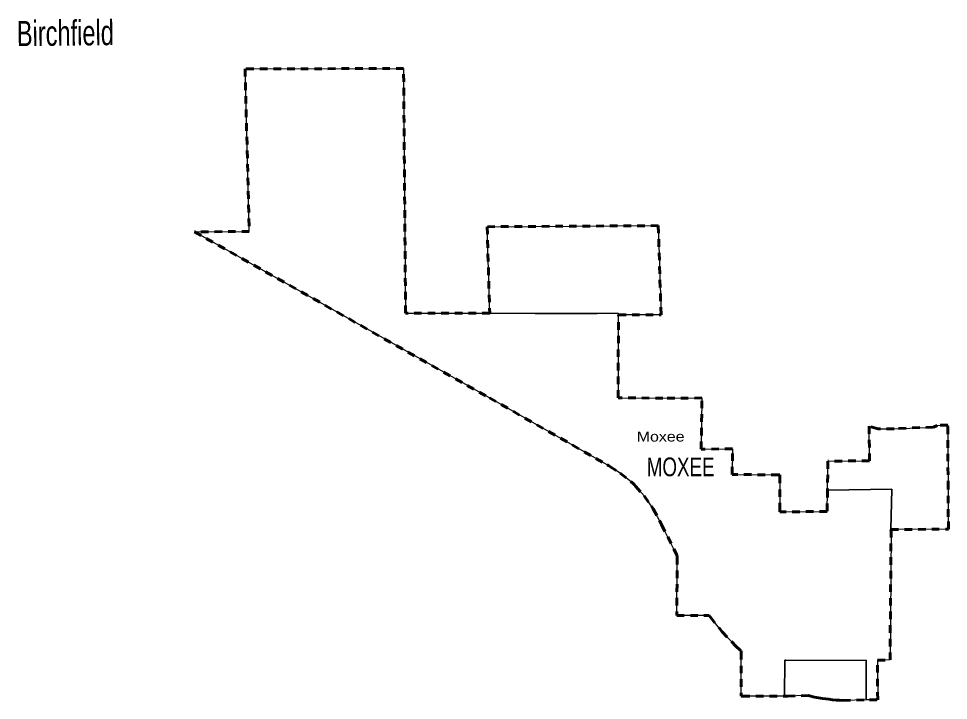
# Model space of a CAD drawing. Header units: feet. Extents: x -903180 to 1023491, y -707744 to 564635.
# Drawn here: x 143246 to 157995, y -347757 to -336935 of the extents above; entities that cross this region are included whole.
import ezdxf

# ---------------------------------------------------------------- set-up
doc = ezdxf.new("R2010")
doc.units = ezdxf.units.FT
doc.header["$LTSCALE"] = 80
doc.linetypes.add('SHORT_DASHED', pattern=[2.7, 1.5, -1.2])
doc.layers.add('13', color=7, linetype='SHORT_DASHED', lineweight=40)
doc.layers.add('58', color=7, linetype='Continuous', lineweight=13)
for name, color, linetype in [('14', 7, 'Continuous'), ('16', 7, 'Continuous'), ('36', 7, 'Continuous')]:
    doc.layers.add(name, color=color, linetype=linetype)

msp = doc.modelspace()

# ---------------------------------------------------------------- linework, layer by layer
at = {"layer": '13'}
msp.add_lwpolyline([(156322.08, -347757.3), (156741.27, -347748.36), (156873.27, -347748.36), (156869.87, -347119.13), (157068.84, -347115.73), (157085.96, -345075.21), (157082.52, -345045.33), (157994.98, -345038.4), (157993.67, -344843.82), (157990.65, -344393.83), (157983.89, -343389.28), (157815.14, -343391.16), (157757.51, -343418.46), (157134.74, -343444.29), (156879.31, -343444.29), (156738.96, -343405.29), (156742.64, -343953.15), (156082.68, -343960.5), (156077.56, -344417.45), (156070.73, -344760.44), (155342.94, -344761.98), (155322.94, -344762.02), (155322.94, -344742.83), (155322.99, -344195.92), (155322.99, -344175.92), (155302.37, -344175.82), (154565.54, -344171.97), (154570.78, -343765.5), (154073.97, -343767.94), (154085.22, -342956.42), (153466.92, -342959.98), (152755.82, -342953.3), (152761.23, -341634.95), (153436.02, -341634.95), (153393.36, -340220.99), (150677.63, -340237.85), (150719.06, -341610.89), (149383.99, -341609.42), (149353.08, -337726.97), (146838.13, -337732.49), (146904.94, -340311.99), (146034.86, -340319.92), (150714.16, -342954.53), (152584.41, -344018.46), (152604.73, -344030.02), (152624.41, -344042.62), (152790.7, -344149.09), (152963.26, -344286.98), (152995.33, -344316.46), (153016.96, -344336.35), (153033.03, -344354.85), (153169.97, -344512.48), (153283.84, -344674.7), (153300.44, -344698.34), (153309.56, -344714.7), (153418.53, -344910.21), (153445.48, -344967.04), (153683.32, -345441.35), (153694.63, -345463.9), (153694.46, -345481.35), (153685.67, -346410.37), (154183.1, -346410.21), (154202.69, -346410.2), (154218.34, -346430.2), (154404.11, -346667.66), (154630.5, -346901.8), (154686.63, -346952.38), (154707.52, -346971.2), (154707.45, -346990.4), (154705.13, -347669.03), (154705.05, -347691.41), (154725.06, -347691.32), (155445.74, -347687.59), (155771.65, -347681.27), (155873.26, -347703.93), (155936.49, -347716.11), (155997.1, -347725.97), (156051.04, -347734.1), (156095.99, -347739.61), (156157.19, -347746.28), (156214.32, -347751.22), (156267.4, -347754.7)], close=True, dxfattribs=at)
at = {"layer": '58'}
for points in [[(156693, -347748.36), (156691.3, -347120.83), (156467.85, -347123.65), (155417.55, -347118.76), (155397.98, -347118.67), (155397.96, -347138.67), (155397.54, -347668.17), (155397.52, -347688.53), (155377.52, -347688.61), (154725.06, -347691.32), (154705.05, -347691.41), (154705.13, -347669.03), (154707.45, -346990.4), (154707.52, -346971.2), (154686.63, -346952.38), (154630.5, -346901.8), (154404.11, -346667.66), (154218.34, -346430.2), (154202.69, -346410.2), (154183.1, -346410.21), (153685.67, -346410.37), (153694.46, -345481.35), (153694.63, -345463.9), (153683.32, -345441.35), (153445.48, -344967.04), (153418.53, -344910.21), (153309.56, -344714.7), (153300.44, -344698.34), (153283.84, -344674.7), (153169.97, -344512.48), (153033.03, -344354.85), (153016.96, -344336.35), (152995.33, -344316.46), (152963.26, -344286.98), (152790.7, -344149.09), (152624.41, -344042.62), (152604.73, -344030.02), (152584.41, -344018.46), (150714.16, -342954.53), (146034.86, -340319.92), (146904.94, -340311.99), (146838.13, -337732.49), (149353.08, -337726.97), (149383.99, -341609.42), (150719.06, -341610.89), (151442.3, -341617.6), (151464.89, -341617.69), (151482.3, -341617.66), (152385.4, -341616.1), (152405.44, -341616.07), (152425.4, -341615.89), (152755.82, -341612.98), (152755.82, -342953.3), (153466.92, -342959.98), (154085.22, -342956.42), (154073.97, -343767.94), (154570.78, -343765.5), (154565.54, -344171.97), (155302.37, -344175.82), (155322.99, -344175.92), (155322.99, -344195.92), (155322.94, -344742.83), (155322.94, -344762.02), (155342.94, -344761.98), (156070.73, -344760.44), (156077.56, -344417.45), (157097.74, -344405.78), (157082.52, -345045.33), (157085.96, -345075.21), (157068.84, -347115.73), (156869.87, -347119.13), (156873.27, -347748.36)], [(152761.23, -341634.95), (152755.82, -341612.98), (152393.37, -341615.93), (150719.06, -341610.89), (150677.63, -340237.85), (153393.36, -340220.99), (153436.02, -341634.95)], [(157993.67, -344843.82), (157994.98, -345038.4), (157082.52, -345045.33), (157097.74, -344405.78), (156077.56, -344417.45), (156082.68, -343960.5), (156742.64, -343953.15), (156738.96, -343405.29), (156879.31, -343444.29), (157134.74, -343444.29), (157134.74, -343444.29), (157757.51, -343418.46), (157757.51, -343418.46), (157815.14, -343391.16), (157983.89, -343389.28), (157990.65, -344393.83)], [(155397.52, -347688.53), (155397.98, -347118.67), (156691.3, -347120.83), (156693, -347748.36), (156323.66, -347757.27), (156257.64, -347753.89), (156153.69, -347744.43), (156051.63, -347731.19), (155949.58, -347717.95), (155864.53, -347702.82), (155771.65, -347681.27)]]:
    msp.add_lwpolyline(points, close=True, dxfattribs=at)

# ---------------------------------------------------------------- texts
at = {"layer": '14', "width": 0.75}
msp.add_text('MOXEE', height=297, dxfattribs=at).set_placement((153210.05, -344198.52))
at = {"layer": '16', "width": 0.7}
msp.add_text('Birchfield', height=400, rotation=0.63, dxfattribs=at).set_placement((143219.52, -337372.5))
at = {"layer": '36', "width": 1.2}
msp.add_text('Moxee', height=157.5, dxfattribs=at).set_placement((153051.12, -343647.82))

doc.saveas('drawing.dxf')
